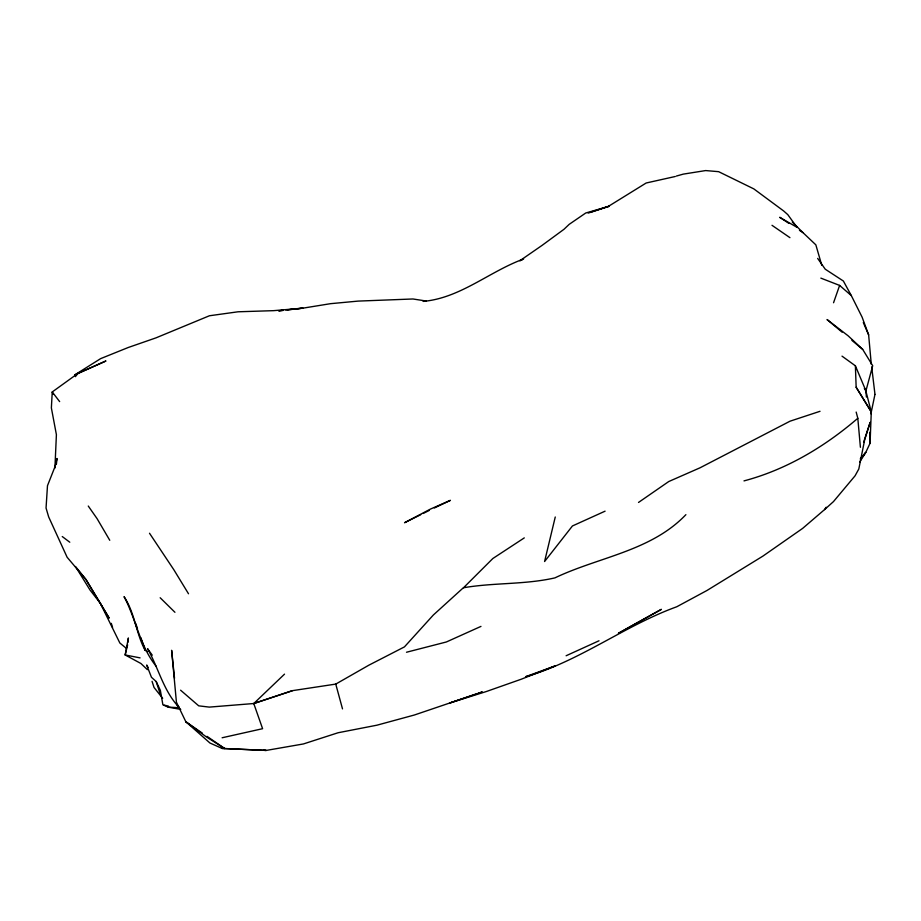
<?xml version="1.0" encoding="UTF-8"?>
<svg xmlns="http://www.w3.org/2000/svg" width="921" height="921" viewBox="0 0 921 921"><rect width="100%" height="100%" fill="white"/><g stroke="black" fill="none" stroke-linecap="round" stroke-linejoin="round"><path stroke-width="1.38" d="M54.915 468.052L56.4 434.666L51.369 407.911L52.244 391.955L77.997 373.373L105.95 360.974L74.751 374.916L100.619 358.637L128.192 347.516L155.971 337.869L209.412 315.765L238.044 311.793L273.721 310.653L303.032 308.144L330.535 303.677L358.165 301.098L412.953 298.98L426.066 301.006M128.054 642.179L128.376 637.954L125.164 654.969L140.925 663.5L147.395 669.671M56.4 464.172L57.01 458.462L55.248 466.038L47.478 485.712L46.05 508.024L48.663 516.911L67.129 557.263L85.975 579.528L109.058 617.899L85.975 579.528L75.51 566.519L89.959 589.935L100.308 603.267L119.845 642.996L126.304 648.315M870.909 413.794L874.95 394.441M555.259 516.992L544.587 561.522L572.436 525.96L605.085 511.167M127.628 644.85L125.164 654.969L140.073 657.882M864.335 388.558L865.936 390.872L872.705 365.718L862.678 349.381L848.137 335.82L827.035 319.541L842.151 332.205M863.61 442.379L870.172 422.325L864.75 439.467L858.809 468.996L855.079 475.789L833.459 501.611L824.583 509.578L802.628 528.401L762.853 556.146L706.96 590.488L676.762 606.766C624.231 625.785 579.574 661.347 525.557 676.728L554.96 665.975L521.171 679.249L486.15 691.59L450.001 702.919L482.316 691.924L478.379 693.283M833.551 302.744L839.618 285.418L820.841 278.119M859.73 462.008L865.786 452.361L870.069 443.231L871.289 411.86L865.959 391.39L866.408 396.997M180.585 690.186L198.717 705.843L209.297 707.109L253.759 703.529L284.52 674.137M824.583 509.578L826.16 507.241M860.663 459.049L865.786 452.361L860.237 458.969M75.384 376.654L77.997 373.373L74.751 374.916M463.321 587.794L433.354 614.998L404.434 646.899L368.861 665.181L335.751 684.096L292.51 690.646L253.759 703.529L262.6 728.695L222.122 737.767M685.892 514.666C650.928 551.265 598.708 556.94 554.926 577.881C524.797 584.766 493.967 582.521 463.528 587.748L492.85 558.506L524.291 537.887M856.173 412.067L857.808 418.284C824.721 446.72 786.396 469.675 743.995 480.889M638.518 502.44L668.761 481.533L700.041 467.799L790.045 421.185L820.024 411.296M420.701 514.689L404.549 522.725L430.556 509.025L450.404 500.345L434.344 507.989M423.188 513.458L429.393 510.361M566.116 655.752L598.995 640.786M480.969 626.395L446.374 641.972L406.495 652.241M522.449 259.653L519.824 260.77L542.078 245.377L564.009 229.271L569.178 224.356L585.733 213.004L609.288 206.246L588.197 213.096M523.623 258.985C489.454 271.43 460.396 298.093 423.142 301.397M475.766 694.181L414.335 715.018L376.919 725.195L338.099 732.748L303.423 743.949L266.192 750.431L222.099 748.428L209.942 743.017L185.846 721.765L176.429 702.216L171.628 650.295L174.53 678.293M591.029 212.106L608.585 206.258L646.162 183.003L675.22 176.51M292.51 690.646L253.759 703.529M676.336 176.072L683.278 174.127L705.647 170.569L718.633 171.674L753.815 188.886L783.656 210.967L787.8 214.639L796.642 226.842M278.798 310.814L282.977 310.308M285.763 309.974L303.032 308.144L295.952 308.949M278.959 310.872L283.208 310.389M287.456 309.905L293.12 309.26M222.099 748.428L266.192 750.431L263.774 750.189M148.039 667.426L146.669 665.008L151.458 677.28L156.19 681.54L160.358 690.347L162.89 704.818L168.163 707.144L179.376 707.696C163.374 690.98 158.608 668.093 147.567 648.718L152.276 655.199M168.163 707.144L180.746 709.4M164.272 705.141L168.416 706.108M155.902 665.929C139.612 645.517 136.078 619.177 124.047 596.624C134.95 613.041 135.94 633.164 145.046 650.214L147.533 651.608M797.033 227.349L779.684 217.298L788.998 223.435M799.463 230.342L802.962 232.633L815.845 244.848L821.785 265.306M772.005 225.311L789.93 237.653M202.332 733.128L185.846 721.765L206.051 736.685L224.712 748.554L207.041 736.374M842.013 356.139L855.39 365.81L865.936 390.872M62.248 536.54L69.777 542.227M851.879 340.344L862.678 349.381M839.618 285.418L851.303 295.572L862.102 317.135L868.63 334.853L871.289 364.336M160.173 597.752L174.932 612.292M792.302 222.042L802.962 232.633M162.683 698.348L154.026 687.446L152.057 681.333M59.646 401.614L52.244 391.955L53.004 394.43M856.15 387.257L871.289 411.86L856.15 387.257L855.39 365.81M176.797 704.496L179.733 708.571M817.652 258.398L825.251 269.208L843.383 281.032L851.303 295.572M88.266 506.043L97.096 518.673L109.76 540.282M149.513 533.247L173.839 569.742L188.506 593.769M863.299 322.569L868.63 334.853M135.583 623.229L137.482 628.479M140.798 637.654L143.641 645.529M156.19 681.54L160.45 694.779M111.303 623.356L112.569 627.385M143.906 646.197L145.046 650.214M335.751 684.096L342.508 708.882M871.692 366.961L874.95 394.188M857.808 418.284L860.41 447.295M869.85 440.434L870.069 443.231L869.873 432.214M631.507 625.946L618.394 633.314L661.382 609.345L631.507 625.946"/></g></svg>
